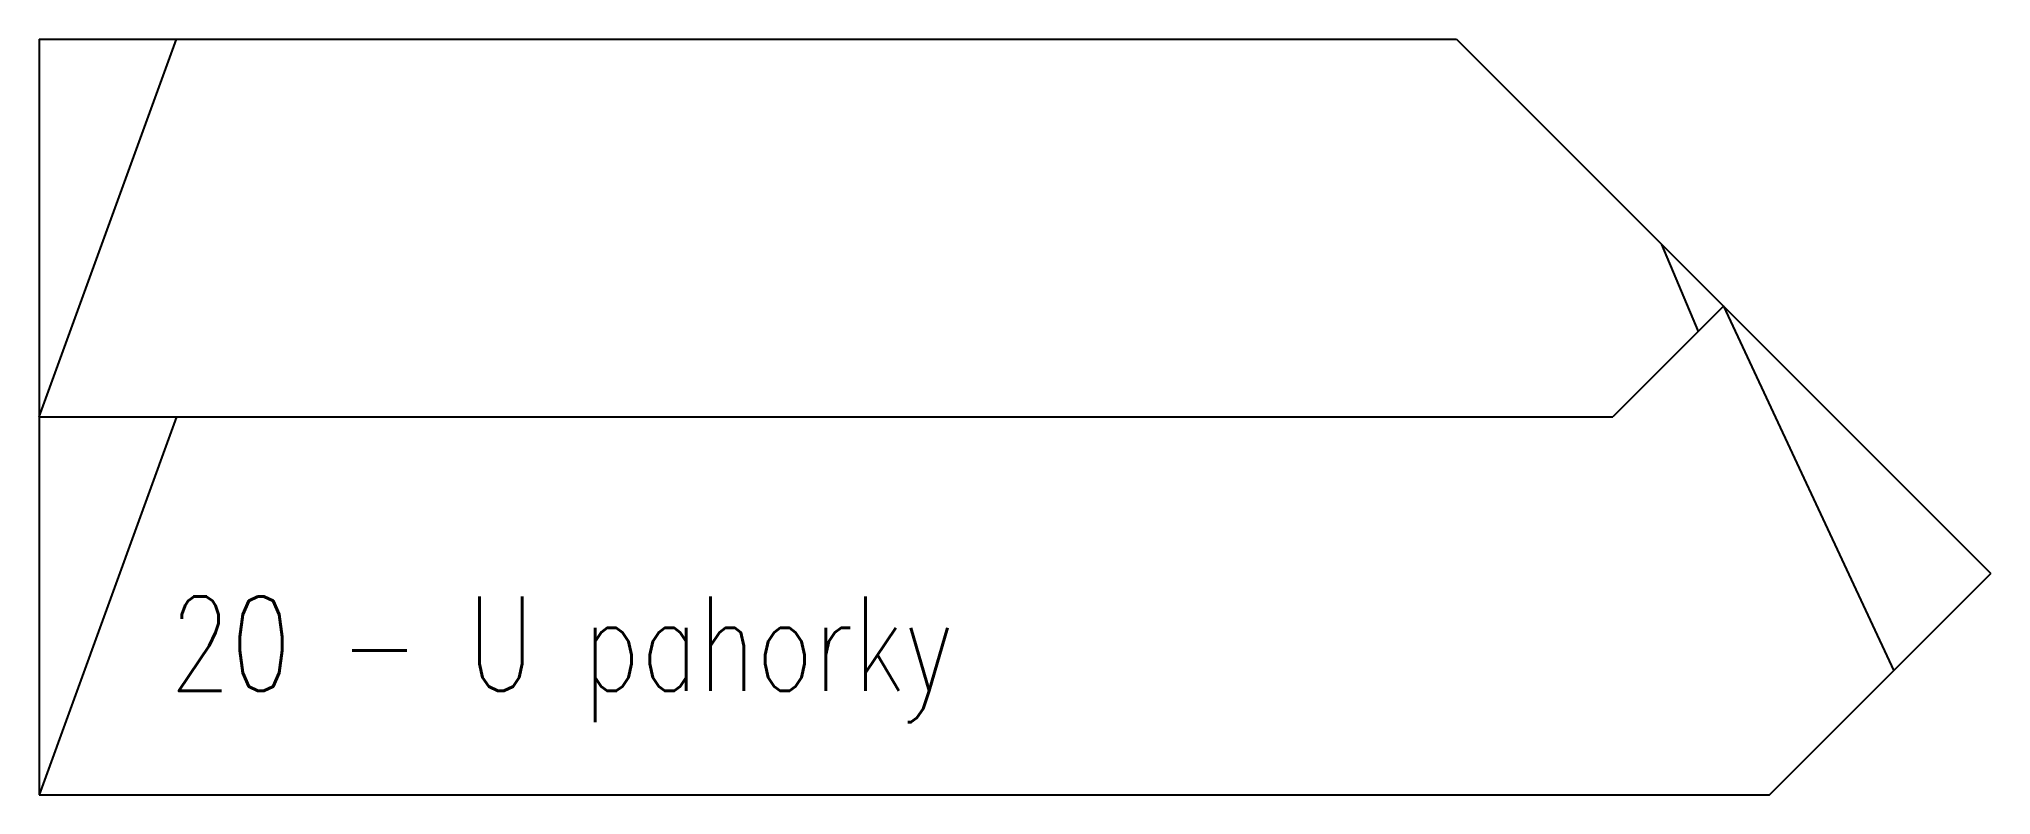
# Model space of a CAD drawing. Header units: millimetres. Extents: x 0 to 1033, y 0 to 400.
import ezdxf

# ---------------------------------------------------------------- set-up
doc = ezdxf.new("R2010")
doc.units = ezdxf.units.MM
doc.layers.add('rozhrani', color=4, linetype='Continuous')
doc.layers.add('TTmoduly', color=3, linetype='Continuous')
doc.styles.add('romans', font='romans.shx', dxfattribs={"width": 0.75, "height": 200})

msp = doc.modelspace()

# ---------------------------------------------------------------- linework, layer by layer
at = {"layer": 'rozhrani'}
for p, q in [((0, 200), (72.8, 400)), ((878.1, 245.3), (858.7, 291.3)), ((891.4, 258.6), (981.4, 65.7)), ((72.8, 200), (0, 0))]:
    msp.add_line(p, q, dxfattribs=at)
at = {"layer": 'TTmoduly'}
for p, q in [((0, 400), (750, 400)), ((0, 400), (0, 0)), ((750, 400), (1032.8, 117.2)), ((891.4, 258.6), (832.8, 200)), ((0, 200), (832.8, 200)), ((915.7, 0), (1032.8, 117.2)), ((0, 0), (915.7, 0))]:
    msp.add_line(p, q, dxfattribs=at)

# ---------------------------------------------------------------- texts
at = {"layer": 'TTmoduly', "insert": (69.2, 105.1), "char_height": 50, "attachment_point": 1, "style": 'romans'}
msp.add_mtext_dynamic_manual_height_columns('20 - U pahorky', width=522, gutter_width=150, heights=[0], dxfattribs=at)

doc.saveas('drawing.dxf')
